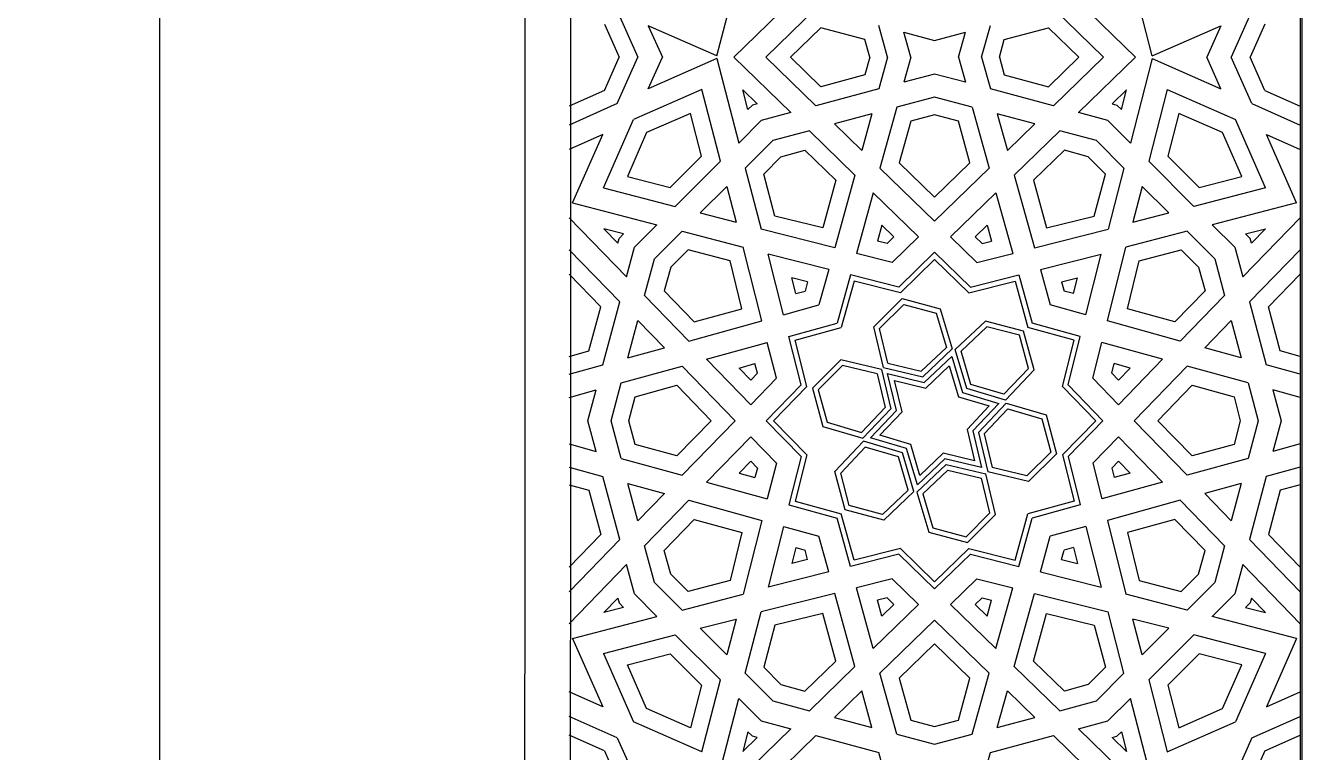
# Model space of a CAD drawing. Header units: inches. Extents: x 13054 to 48691, y 5623 to 20391.
# Drawn here: x 48440.48 to 48454.45, y 18857.53 to 18865.49 of the extents above; entities that cross this region are included whole.
import ezdxf

# ---------------------------------------------------------------- set-up
doc = ezdxf.new("R2010")
doc.units = ezdxf.units.IN
doc.header["$MEASUREMENT"] = 0

msp = doc.modelspace()

# ---------------------------------------------------------------- linework, layer by layer
at = {"transparency": 33554483}
for p, q in [((48454.449, 18888.521), (48454.424, 18793.508)), ((48441.946, 18876.024), (48441.924, 18793.511)), ((48454.424, 18873.095), (48454.424, 18865.141)), ((48454.424, 18873.095), (48454.424, 18865.141)), ((48448.041, 18865.156), (48448.281, 18866.08)), ((48452.806, 18865.156), (48452.567, 18866.08)), ((48446.952, 18865.647), (48447.178, 18865.141)), ((48448.226, 18865.141), (48448.85, 18865.747)), ((48448.577, 18865.141), (48449.124, 18865.673)), ((48452.271, 18865.141), (48451.723, 18865.673)), ((48452.621, 18865.141), (48451.998, 18865.747)), ((48453.895, 18865.647), (48453.669, 18865.141)), ((48446.81, 18865.504), (48446.972, 18865.141)), ((48454.037, 18865.504), (48453.875, 18865.141)), ((48447.291, 18865.486), (48447.445, 18865.141)), ((48448.041, 18865.156), (48447.291, 18865.486)), ((48449.179, 18865.464), (48448.846, 18865.141)), ((48449.661, 18865.335), (48449.179, 18865.464)), ((48449.909, 18865.141), (48449.813, 18865.489)), ((48450.087, 18865.415), (48450.424, 18865.325)), ((48450.163, 18865.141), (48450.087, 18865.415)), ((48450.424, 18865.325), (48450.76, 18865.415)), ((48450.684, 18865.141), (48450.76, 18865.415)), ((48450.938, 18865.141), (48451.034, 18865.489)), ((48451.186, 18865.335), (48451.669, 18865.464)), ((48451.669, 18865.464), (48452.001, 18865.141)), ((48452.806, 18865.156), (48453.556, 18865.486)), ((48453.556, 18865.486), (48453.402, 18865.141)), ((48449.715, 18865.141), (48449.661, 18865.335)), ((48451.133, 18865.141), (48451.186, 18865.335)), ((48446.81, 18864.778), (48446.972, 18865.141)), ((48446.952, 18864.636), (48447.178, 18865.141)), ((48446.972, 18865.142), (48446.972, 18865.141)), ((48447.178, 18865.142), (48447.178, 18865.141)), ((48447.291, 18864.796), (48447.445, 18865.141)), ((48448.041, 18865.126), (48447.291, 18864.796)), ((48447.445, 18865.142), (48447.445, 18865.141)), ((48448.041, 18865.126), (48448.281, 18864.202)), ((48448.226, 18865.141), (48448.227, 18865.142)), ((48448.226, 18865.141), (48448.85, 18864.535)), ((48448.577, 18865.141), (48448.578, 18865.142)), ((48448.577, 18865.141), (48449.124, 18864.609)), ((48448.847, 18865.142), (48448.846, 18865.141)), ((48449.179, 18864.818), (48448.846, 18865.141)), ((48449.715, 18865.141), (48449.661, 18864.947)), ((48449.909, 18865.141), (48449.813, 18864.794)), ((48449.909, 18865.141), (48449.909, 18865.142)), ((48450.163, 18865.141), (48450.087, 18864.867)), ((48450.163, 18865.141), (48450.162, 18865.142)), ((48450.684, 18865.141), (48450.685, 18865.142)), ((48450.684, 18865.141), (48450.76, 18864.867)), ((48450.938, 18865.141), (48450.938, 18865.142)), ((48450.938, 18865.141), (48451.034, 18864.794)), ((48451.133, 18865.141), (48451.186, 18864.947)), ((48451.669, 18864.818), (48452.001, 18865.141)), ((48452.271, 18865.141), (48451.723, 18864.609)), ((48452.621, 18865.141), (48451.998, 18864.535)), ((48452, 18865.142), (48452.001, 18865.141)), ((48452.271, 18865.141), (48452.27, 18865.142)), ((48452.806, 18865.126), (48452.567, 18864.202)), ((48452.621, 18865.141), (48452.62, 18865.142)), ((48452.806, 18865.126), (48453.556, 18864.796)), ((48453.402, 18865.142), (48453.402, 18865.141)), ((48453.556, 18864.796), (48453.402, 18865.141)), ((48453.67, 18865.142), (48453.669, 18865.141)), ((48453.895, 18864.636), (48453.669, 18865.141)), ((48453.875, 18865.142), (48453.875, 18865.141)), ((48454.037, 18864.778), (48453.875, 18865.141)), ((48454.424, 18865.141), (48454.424, 18857.187)), ((48454.424, 18865.141), (48454.424, 18857.187)), ((48449.661, 18864.947), (48449.179, 18864.818)), ((48450.424, 18864.957), (48450.087, 18864.867)), ((48450.76, 18864.867), (48450.424, 18864.957)), ((48451.186, 18864.947), (48451.669, 18864.818)), ((48446.81, 18864.778), (48446.424, 18864.605)), ((48447.877, 18864.787), (48447.13, 18864.458)), ((48448.08, 18864.002), (48447.877, 18864.787)), ((48448.38, 18864.567), (48448.324, 18864.784)), ((48448.324, 18864.784), (48448.482, 18864.631)), ((48449.813, 18864.794), (48449.124, 18864.609)), ((48450.424, 18864.704), (48450.011, 18864.594)), ((48450.836, 18864.594), (48450.424, 18864.704)), ((48451.723, 18864.609), (48451.034, 18864.794)), ((48452.523, 18864.784), (48452.366, 18864.631)), ((48452.467, 18864.567), (48452.523, 18864.784)), ((48452.97, 18864.787), (48452.767, 18864.002)), ((48452.97, 18864.787), (48453.718, 18864.458)), ((48454.037, 18864.778), (48454.424, 18864.605)), ((48446.952, 18864.636), (48446.424, 18864.399)), ((48447.751, 18864.526), (48447.272, 18864.316)), ((48447.872, 18864.059), (48447.751, 18864.526)), ((48448.43, 18864.617), (48448.38, 18864.567)), ((48448.482, 18864.631), (48448.43, 18864.617)), ((48448.85, 18864.535), (48448.527, 18864.449)), ((48449.737, 18864.521), (48449.328, 18864.411)), ((48449.737, 18864.521), (48449.627, 18864.121)), ((48450.011, 18864.594), (48449.826, 18863.927)), ((48450.836, 18864.594), (48451.021, 18863.927)), ((48451.519, 18864.411), (48451.11, 18864.521)), ((48451.11, 18864.521), (48451.22, 18864.121)), ((48452.32, 18864.449), (48451.998, 18864.535)), ((48452.366, 18864.631), (48452.417, 18864.617)), ((48452.417, 18864.617), (48452.467, 18864.567)), ((48453.097, 18864.526), (48452.976, 18864.059)), ((48453.575, 18864.316), (48453.097, 18864.526)), ((48453.895, 18864.636), (48454.424, 18864.399)), ((48446.801, 18863.711), (48447.13, 18864.458)), ((48448.527, 18864.449), (48448.281, 18864.202)), ((48449.328, 18864.411), (48449.627, 18864.121)), ((48450.163, 18864.44), (48450.037, 18863.984)), ((48450.424, 18864.51), (48450.163, 18864.44)), ((48450.684, 18864.44), (48450.424, 18864.51)), ((48450.81, 18863.984), (48450.684, 18864.44)), ((48451.519, 18864.411), (48451.22, 18864.121)), ((48452.567, 18864.202), (48452.32, 18864.449)), ((48454.046, 18863.711), (48453.718, 18864.458)), ((48446.792, 18864.297), (48446.424, 18864.132)), ((48446.462, 18863.546), (48446.792, 18864.297)), ((48447.272, 18864.316), (48447.062, 18863.837)), ((48449.054, 18864.337), (48448.654, 18864.23)), ((48449.054, 18864.337), (48449.552, 18863.852)), ((48451.794, 18864.337), (48451.295, 18863.852)), ((48452.194, 18864.23), (48451.794, 18864.337)), ((48453.786, 18863.837), (48453.575, 18864.316)), ((48454.055, 18864.297), (48454.424, 18864.132)), ((48454.385, 18863.546), (48454.055, 18864.297)), ((48448.654, 18864.23), (48448.352, 18863.928)), ((48448.742, 18864.052), (48449.002, 18864.124)), ((48449.002, 18864.124), (48449.342, 18863.795)), ((48451.845, 18864.124), (48451.505, 18863.795)), ((48452.105, 18864.052), (48451.845, 18864.124)), ((48452.496, 18863.928), (48452.194, 18864.23)), ((48447.529, 18863.716), (48447.872, 18864.059)), ((48447.586, 18863.508), (48448.08, 18864.002)), ((48448.554, 18863.86), (48448.742, 18864.052)), ((48450.037, 18863.984), (48450.424, 18863.608)), ((48450.424, 18863.608), (48450.81, 18863.984)), ((48452.294, 18863.86), (48452.105, 18864.052)), ((48453.261, 18863.508), (48452.767, 18864.002)), ((48452.976, 18864.059), (48453.318, 18863.716)), ((48447.062, 18863.837), (48447.529, 18863.716)), ((48448.352, 18863.928), (48448.525, 18863.258)), ((48448.676, 18863.403), (48448.554, 18863.86)), ((48449.552, 18863.852), (48449.331, 18863.054)), ((48449.826, 18863.927), (48450.424, 18863.346)), ((48451.021, 18863.927), (48450.424, 18863.346)), ((48451.295, 18863.852), (48451.516, 18863.054)), ((48452.171, 18863.403), (48452.294, 18863.86)), ((48452.496, 18863.928), (48452.322, 18863.258)), ((48453.318, 18863.716), (48453.786, 18863.837)), ((48446.801, 18863.711), (48447.586, 18863.508)), ((48447.86, 18863.437), (48448.151, 18863.728)), ((48448.151, 18863.728), (48448.253, 18863.335)), ((48449.342, 18863.795), (48449.2, 18863.275)), ((48451.505, 18863.795), (48451.648, 18863.275)), ((48452.696, 18863.728), (48452.594, 18863.335)), ((48452.987, 18863.437), (48452.696, 18863.728)), ((48454.046, 18863.711), (48453.261, 18863.508)), ((48446.462, 18863.546), (48447.385, 18863.307)), ((48449.752, 18863.658), (48449.568, 18862.994)), ((48449.752, 18863.658), (48450.248, 18863.176)), ((48451.095, 18863.658), (48450.599, 18863.176)), ((48451.095, 18863.658), (48451.279, 18862.994)), ((48454.385, 18863.546), (48453.462, 18863.307)), ((48447.86, 18863.437), (48448.253, 18863.335)), ((48449.2, 18863.275), (48448.676, 18863.403)), ((48451.648, 18863.275), (48452.171, 18863.403)), ((48452.594, 18863.335), (48452.987, 18863.437)), ((48446.424, 18863.385), (48447.053, 18862.738)), ((48447.02, 18863.208), (48446.803, 18863.264)), ((48446.803, 18863.264), (48446.957, 18863.106)), ((48447.139, 18863.061), (48447.385, 18863.307)), ((48449.848, 18863.303), (48449.8, 18863.129)), ((48449.848, 18863.303), (48449.979, 18863.176)), ((48450.999, 18863.303), (48450.868, 18863.176)), ((48450.999, 18863.303), (48451.047, 18863.129)), ((48453.462, 18863.307), (48453.708, 18863.061)), ((48454.424, 18863.385), (48453.795, 18862.738)), ((48453.827, 18863.208), (48454.044, 18863.264)), ((48454.044, 18863.264), (48453.89, 18863.106)), ((48446.957, 18863.106), (48446.971, 18863.158)), ((48446.971, 18863.158), (48447.02, 18863.208)), ((48447.358, 18862.934), (48447.66, 18863.236)), ((48447.66, 18863.236), (48448.33, 18863.063)), ((48449.331, 18863.054), (48448.525, 18863.258)), ((48449.904, 18863.103), (48449.8, 18863.129)), ((48449.979, 18863.176), (48449.904, 18863.103)), ((48450.248, 18863.176), (48449.96, 18862.895)), ((48450.599, 18863.176), (48450.887, 18862.895)), ((48450.868, 18863.176), (48450.943, 18863.103)), ((48450.943, 18863.103), (48451.047, 18863.129)), ((48451.516, 18863.054), (48452.322, 18863.258)), ((48453.187, 18863.236), (48452.517, 18863.063)), ((48453.187, 18863.236), (48453.489, 18862.934)), ((48453.877, 18863.158), (48453.827, 18863.208)), ((48453.89, 18863.106), (48453.877, 18863.158)), ((48446.424, 18863.035), (48446.979, 18862.464)), ((48447.053, 18862.738), (48447.139, 18863.061)), ((48447.727, 18863.034), (48447.536, 18862.845)), ((48448.185, 18862.912), (48447.727, 18863.034)), ((48448.534, 18862.257), (48448.33, 18863.063)), ((48448.769, 18862.322), (48448.601, 18862.987)), ((48449.266, 18862.819), (48448.601, 18862.987)), ((48449.96, 18862.895), (48449.568, 18862.994)), ((48450.424, 18863.006), (48450.032, 18862.625)), ((48450.424, 18863.006), (48450.815, 18862.625)), ((48450.887, 18862.895), (48451.279, 18862.994)), ((48451.581, 18862.819), (48452.246, 18862.987)), ((48452.078, 18862.322), (48452.246, 18862.987)), ((48452.314, 18862.257), (48452.517, 18863.063)), ((48452.662, 18862.912), (48453.12, 18863.034)), ((48453.12, 18863.034), (48453.312, 18862.845)), ((48453.708, 18863.061), (48453.795, 18862.738)), ((48454.424, 18863.035), (48453.868, 18862.464)), ((48447.251, 18862.534), (48447.358, 18862.934)), ((48447.536, 18862.845), (48447.464, 18862.586)), ((48448.313, 18862.388), (48448.185, 18862.912)), ((48450.424, 18862.927), (48450.049, 18862.563)), ((48450.424, 18862.927), (48450.798, 18862.563)), ((48452.534, 18862.388), (48452.662, 18862.912)), ((48453.312, 18862.845), (48453.383, 18862.586)), ((48453.489, 18862.934), (48453.597, 18862.534)), ((48446.77, 18862.409), (48446.424, 18862.766)), ((48448.904, 18862.554), (48448.86, 18862.728)), ((48449.034, 18862.684), (48448.86, 18862.728)), ((48449.266, 18862.819), (48449.158, 18862.43)), ((48449.503, 18862.759), (48449.357, 18862.231)), ((48450.032, 18862.625), (48449.503, 18862.759)), ((48450.815, 18862.625), (48451.344, 18862.759)), ((48451.344, 18862.759), (48451.491, 18862.231)), ((48451.581, 18862.819), (48451.689, 18862.43)), ((48451.813, 18862.684), (48451.987, 18862.728)), ((48451.943, 18862.554), (48451.987, 18862.728)), ((48454.077, 18862.409), (48454.424, 18862.766)), ((48447.464, 18862.586), (48447.793, 18862.245)), ((48448.904, 18862.554), (48449.006, 18862.582)), ((48449.034, 18862.684), (48449.006, 18862.582)), ((48449.542, 18862.691), (48449.402, 18862.185)), ((48450.049, 18862.563), (48449.542, 18862.691)), ((48450.798, 18862.563), (48451.305, 18862.691)), ((48451.305, 18862.691), (48451.445, 18862.185)), ((48451.813, 18862.684), (48451.842, 18862.582)), ((48451.943, 18862.554), (48451.842, 18862.582)), ((48453.383, 18862.586), (48453.054, 18862.245)), ((48446.794, 18861.775), (48446.979, 18862.464)), ((48447.251, 18862.534), (48447.735, 18862.035)), ((48448.769, 18862.322), (48449.158, 18862.43)), ((48449.758, 18862.19), (48450.07, 18862.5)), ((48449.82, 18862.172), (48450.087, 18862.437)), ((48450.07, 18862.5), (48450.486, 18862.387)), ((48450.087, 18862.437), (48450.441, 18862.341)), ((48452.078, 18862.322), (48451.689, 18862.43)), ((48453.597, 18862.534), (48453.112, 18862.035)), ((48453.868, 18862.464), (48454.053, 18861.775)), ((48446.641, 18861.927), (48446.77, 18862.409)), ((48447.793, 18862.245), (48448.313, 18862.388)), ((48450.441, 18862.341), (48450.553, 18861.966)), ((48450.486, 18862.387), (48450.617, 18861.949)), ((48453.054, 18862.245), (48452.534, 18862.388)), ((48454.206, 18861.927), (48454.077, 18862.409)), ((48447.067, 18861.85), (48447.177, 18862.26)), ((48447.177, 18862.26), (48447.467, 18861.961)), ((48447.735, 18862.035), (48448.534, 18862.257)), ((48448.829, 18862.085), (48449.357, 18862.231)), ((48448.897, 18862.045), (48449.402, 18862.185)), ((48449.864, 18861.747), (48449.758, 18862.19)), ((48449.911, 18861.794), (48449.82, 18862.172)), ((48450.98, 18862.254), (48450.649, 18861.941)), ((48450.996, 18862.192), (48450.713, 18861.923)), ((48451.398, 18862.144), (48450.98, 18862.254)), ((48451.352, 18862.098), (48450.996, 18862.192)), ((48451.513, 18861.72), (48451.398, 18862.144)), ((48451.95, 18862.045), (48451.445, 18862.185)), ((48452.018, 18862.085), (48451.491, 18862.231)), ((48453.112, 18862.035), (48452.314, 18862.257)), ((48453.67, 18862.26), (48453.38, 18861.961)), ((48453.67, 18862.26), (48453.78, 18861.85)), ((48447.929, 18861.836), (48448.593, 18862.02)), ((48448.692, 18861.628), (48448.593, 18862.02)), ((48448.963, 18861.556), (48448.829, 18862.085)), ((48449.025, 18861.539), (48448.897, 18862.045)), ((48451.45, 18861.736), (48451.352, 18862.098)), ((48451.822, 18861.539), (48451.95, 18862.045)), ((48451.885, 18861.556), (48452.018, 18862.085)), ((48452.155, 18861.628), (48452.254, 18862.02)), ((48452.918, 18861.836), (48452.254, 18862.02)), ((48446.424, 18861.867), (48446.641, 18861.927)), ((48447.067, 18861.85), (48447.467, 18861.961)), ((48450.278, 18861.706), (48450.553, 18861.966)), ((48450.295, 18861.645), (48450.617, 18861.949)), ((48450.311, 18861.583), (48450.612, 18861.867)), ((48450.612, 18861.867), (48450.73, 18861.471)), ((48450.775, 18861.516), (48450.649, 18861.941)), ((48450.82, 18861.561), (48450.713, 18861.923)), ((48453.78, 18861.85), (48453.38, 18861.961)), ((48454.424, 18861.867), (48454.206, 18861.927)), ((48446.424, 18861.672), (48446.794, 18861.775)), ((48446.994, 18861.577), (48447.661, 18861.762)), ((48447.661, 18861.762), (48448.242, 18861.164)), ((48447.929, 18861.836), (48448.412, 18861.339)), ((48448.285, 18861.74), (48448.458, 18861.788)), ((48448.285, 18861.74), (48448.412, 18861.609)), ((48448.485, 18861.684), (48448.458, 18861.788)), ((48449.398, 18861.83), (48449.088, 18861.518)), ((48449.416, 18861.767), (48449.151, 18861.501)), ((48449.841, 18861.724), (48449.398, 18861.83)), ((48449.794, 18861.677), (48449.416, 18861.767)), ((48449.841, 18861.724), (48449.943, 18861.293)), ((48449.864, 18861.747), (48450.295, 18861.645)), ((48449.911, 18861.794), (48450.278, 18861.706)), ((48450.328, 18861.521), (48450.584, 18861.763)), ((48450.584, 18861.763), (48450.685, 18861.425)), ((48451.183, 18861.453), (48451.45, 18861.736)), ((48452.362, 18861.684), (48452.389, 18861.788)), ((48452.562, 18861.74), (48452.389, 18861.788)), ((48452.918, 18861.836), (48452.435, 18861.339)), ((48452.562, 18861.74), (48452.435, 18861.609)), ((48453.186, 18861.762), (48452.606, 18861.164)), ((48453.853, 18861.577), (48453.186, 18861.762)), ((48454.424, 18861.672), (48454.053, 18861.775)), ((48448.412, 18861.609), (48448.485, 18861.684)), ((48448.412, 18861.339), (48448.692, 18861.628)), ((48449.794, 18861.677), (48449.881, 18861.31)), ((48449.909, 18861.679), (48450.311, 18861.583)), ((48450.005, 18861.276), (48449.909, 18861.679)), ((48449.985, 18861.603), (48450.328, 18861.521)), ((48450.067, 18861.26), (48449.985, 18861.603)), ((48451.2, 18861.389), (48451.513, 18861.72)), ((48452.435, 18861.339), (48452.155, 18861.628)), ((48452.435, 18861.609), (48452.362, 18861.684)), ((48446.424, 18861.419), (48446.721, 18861.501)), ((48446.631, 18861.164), (48446.721, 18861.501)), ((48446.884, 18861.164), (48446.994, 18861.577)), ((48447.148, 18861.424), (48447.604, 18861.551)), ((48447.604, 18861.551), (48447.98, 18861.164)), ((48448.582, 18861.164), (48448.963, 18861.556)), ((48448.661, 18861.164), (48449.025, 18861.539)), ((48449.088, 18861.518), (48449.201, 18861.101)), ((48449.151, 18861.501), (48449.247, 18861.147)), ((48450.73, 18861.471), (48451.126, 18861.353)), ((48451.2, 18861.389), (48450.775, 18861.516)), ((48451.183, 18861.453), (48450.82, 18861.561)), ((48452.187, 18861.164), (48451.822, 18861.539)), ((48452.265, 18861.164), (48451.885, 18861.556)), ((48452.867, 18861.164), (48453.243, 18861.551)), ((48453.243, 18861.551), (48453.7, 18861.424)), ((48453.853, 18861.577), (48453.964, 18861.164)), ((48454.126, 18861.501), (48454.216, 18861.164)), ((48454.424, 18861.419), (48454.126, 18861.501)), ((48447.078, 18861.164), (48447.148, 18861.424)), ((48449.881, 18861.31), (48449.622, 18861.035)), ((48450.685, 18861.425), (48451.022, 18861.325)), ((48451.022, 18861.325), (48450.78, 18861.069)), ((48451.126, 18861.353), (48450.842, 18861.052)), ((48451.208, 18861.357), (48450.904, 18861.036)), ((48451.208, 18861.357), (48451.644, 18861.228)), ((48453.7, 18861.424), (48453.769, 18861.164)), ((48446.721, 18860.827), (48446.631, 18861.164)), ((48446.994, 18860.752), (48446.884, 18861.164)), ((48447.148, 18860.904), (48447.078, 18861.164)), ((48447.98, 18861.164), (48447.604, 18860.778)), ((48447.661, 18860.567), (48448.242, 18861.164)), ((48448.582, 18861.164), (48448.963, 18860.773)), ((48448.661, 18861.164), (48449.025, 18860.79)), ((48449.943, 18861.293), (48449.639, 18860.971)), ((48449.721, 18860.976), (48450.005, 18861.276)), ((48449.825, 18861.004), (48450.067, 18861.26)), ((48451.225, 18861.294), (48450.966, 18861.019)), ((48451.225, 18861.294), (48451.598, 18861.183)), ((48451.598, 18861.183), (48451.694, 18860.82)), ((48451.644, 18861.228), (48451.757, 18860.803)), ((48452.187, 18861.164), (48451.822, 18860.79)), ((48452.265, 18861.164), (48451.885, 18860.773)), ((48453.186, 18860.567), (48452.606, 18861.164)), ((48453.243, 18860.778), (48452.867, 18861.164)), ((48453.769, 18861.164), (48453.7, 18860.904)), ((48453.964, 18861.164), (48453.853, 18860.752)), ((48454.216, 18861.164), (48454.126, 18860.827)), ((48449.201, 18861.101), (48449.639, 18860.971)), ((48449.247, 18861.147), (48449.622, 18861.035)), ((48450.78, 18861.069), (48450.862, 18860.726)), ((48450.842, 18861.052), (48450.938, 18860.65)), ((48450.904, 18861.036), (48451.007, 18860.605)), ((48446.424, 18860.91), (48446.721, 18860.827)), ((48447.604, 18860.778), (48447.148, 18860.904)), ((48447.929, 18860.493), (48448.412, 18860.989)), ((48448.412, 18860.989), (48448.692, 18860.7)), ((48449.333, 18860.607), (48449.647, 18860.939)), ((48450.072, 18860.813), (48449.647, 18860.939)), ((48450.117, 18860.858), (48449.721, 18860.976)), ((48450.163, 18860.903), (48449.825, 18861.004)), ((48450.263, 18860.566), (48450.163, 18860.903)), ((48450.966, 18861.019), (48451.053, 18860.651)), ((48452.435, 18860.989), (48452.155, 18860.7)), ((48452.918, 18860.493), (48452.435, 18860.989)), ((48453.7, 18860.904), (48453.243, 18860.778)), ((48454.424, 18860.91), (48454.126, 18860.827)), ((48446.994, 18860.752), (48447.661, 18860.567)), ((48448.963, 18860.773), (48448.829, 18860.244)), ((48449.025, 18860.79), (48448.897, 18860.283)), ((48449.396, 18860.591), (48449.664, 18860.875)), ((48450.027, 18860.767), (48449.664, 18860.875)), ((48450.135, 18860.405), (48450.027, 18860.767)), ((48450.198, 18860.388), (48450.072, 18860.813)), ((48450.235, 18860.462), (48450.117, 18860.858)), ((48450.536, 18860.746), (48450.235, 18860.462)), ((48450.519, 18860.808), (48450.263, 18860.566)), ((48450.862, 18860.726), (48450.519, 18860.808)), ((48450.938, 18860.65), (48450.536, 18860.746)), ((48451.694, 18860.82), (48451.433, 18860.561)), ((48451.757, 18860.803), (48451.451, 18860.499)), ((48451.822, 18860.79), (48451.95, 18860.283)), ((48451.885, 18860.773), (48452.018, 18860.244)), ((48453.853, 18860.752), (48453.186, 18860.567)), ((48446.424, 18860.657), (48446.794, 18860.554)), ((48448.285, 18860.589), (48448.412, 18860.72)), ((48448.412, 18860.72), (48448.485, 18860.645)), ((48448.485, 18860.645), (48448.458, 18860.541)), ((48448.692, 18860.7), (48448.593, 18860.309)), ((48449.444, 18860.19), (48449.333, 18860.607)), ((48450.23, 18860.38), (48450.552, 18860.684)), ((48450.294, 18860.362), (48450.569, 18860.622)), ((48450.552, 18860.684), (48450.983, 18860.581)), ((48450.569, 18860.622), (48450.937, 18860.534)), ((48451.433, 18860.561), (48451.053, 18860.651)), ((48452.155, 18860.7), (48452.254, 18860.309)), ((48452.435, 18860.72), (48452.362, 18860.645)), ((48452.362, 18860.645), (48452.389, 18860.541)), ((48452.562, 18860.589), (48452.435, 18860.72)), ((48454.424, 18860.657), (48454.053, 18860.554)), ((48446.979, 18859.865), (48446.794, 18860.554)), ((48447.177, 18860.069), (48447.067, 18860.478)), ((48447.067, 18860.478), (48447.467, 18860.367)), ((48447.929, 18860.493), (48448.593, 18860.309)), ((48448.285, 18860.589), (48448.458, 18860.541)), ((48449.49, 18860.236), (48449.396, 18860.591)), ((48451.027, 18860.154), (48450.937, 18860.534)), ((48451.089, 18860.137), (48450.983, 18860.581)), ((48451.451, 18860.499), (48451.007, 18860.605)), ((48452.918, 18860.493), (48452.254, 18860.309)), ((48452.562, 18860.589), (48452.389, 18860.541)), ((48453.78, 18860.478), (48453.38, 18860.367)), ((48453.78, 18860.478), (48453.67, 18860.069)), ((48454.053, 18860.554), (48453.868, 18859.865)), ((48446.424, 18860.462), (48446.641, 18860.402)), ((48446.641, 18860.402), (48446.77, 18859.919)), ((48447.177, 18860.069), (48447.467, 18860.367)), ((48450.135, 18860.405), (48449.852, 18860.138)), ((48450.198, 18860.388), (48449.868, 18860.075)), ((48450.23, 18860.38), (48450.36, 18859.943)), ((48450.294, 18860.362), (48450.405, 18859.99)), ((48453.67, 18860.069), (48453.38, 18860.367)), ((48454.206, 18860.402), (48454.077, 18859.919)), ((48454.424, 18860.462), (48454.206, 18860.402)), ((48447.251, 18859.794), (48447.735, 18860.293)), ((48447.735, 18860.293), (48448.534, 18860.072)), ((48448.829, 18860.244), (48449.357, 18860.097)), ((48448.897, 18860.283), (48449.402, 18860.143)), ((48449.868, 18860.075), (48449.444, 18860.19)), ((48449.852, 18860.138), (48449.49, 18860.236)), ((48451.95, 18860.283), (48451.445, 18860.143)), ((48452.018, 18860.244), (48451.491, 18860.097)), ((48453.112, 18860.293), (48452.314, 18860.072)), ((48453.597, 18859.794), (48453.112, 18860.293)), ((48447.464, 18859.743), (48447.793, 18860.083)), ((48447.793, 18860.083), (48448.313, 18859.94)), ((48448.534, 18860.072), (48448.33, 18859.266)), ((48449.503, 18859.57), (48449.357, 18860.097)), ((48449.542, 18859.638), (48449.402, 18860.143)), ((48450.768, 18859.894), (48451.027, 18860.154)), ((48450.785, 18859.831), (48451.089, 18860.137)), ((48451.305, 18859.638), (48451.445, 18860.143)), ((48451.344, 18859.57), (48451.491, 18860.097)), ((48452.314, 18860.072), (48452.517, 18859.266)), ((48453.054, 18860.083), (48452.534, 18859.94)), ((48453.383, 18859.743), (48453.054, 18860.083)), ((48446.77, 18859.919), (48446.424, 18859.563)), ((48448.313, 18859.94), (48448.185, 18859.417)), ((48448.769, 18860.007), (48448.601, 18859.342)), ((48448.769, 18860.007), (48449.158, 18859.899)), ((48450.36, 18859.943), (48450.785, 18859.831)), ((48450.405, 18859.99), (48450.768, 18859.894)), ((48452.078, 18860.007), (48451.689, 18859.899)), ((48452.078, 18860.007), (48452.246, 18859.342)), ((48452.534, 18859.94), (48452.662, 18859.417)), ((48454.077, 18859.919), (48454.424, 18859.563)), ((48446.424, 18859.293), (48446.979, 18859.865)), ((48447.358, 18859.394), (48447.251, 18859.794)), ((48448.904, 18859.775), (48448.86, 18859.601)), ((48448.904, 18859.775), (48449.006, 18859.746)), ((48449.266, 18859.51), (48449.158, 18859.899)), ((48451.581, 18859.51), (48451.689, 18859.899)), ((48451.943, 18859.775), (48451.842, 18859.746)), ((48451.943, 18859.775), (48451.987, 18859.601)), ((48453.597, 18859.794), (48453.489, 18859.394)), ((48454.424, 18859.293), (48453.868, 18859.865)), ((48447.536, 18859.483), (48447.464, 18859.743)), ((48449.034, 18859.645), (48448.86, 18859.601)), ((48449.034, 18859.645), (48449.006, 18859.746)), ((48450.032, 18859.703), (48449.503, 18859.57)), ((48450.049, 18859.766), (48449.542, 18859.638)), ((48450.424, 18859.323), (48450.032, 18859.703)), ((48450.424, 18859.401), (48450.049, 18859.766)), ((48450.424, 18859.401), (48450.798, 18859.766)), ((48450.424, 18859.323), (48450.815, 18859.703)), ((48450.798, 18859.766), (48451.305, 18859.638)), ((48450.815, 18859.703), (48451.344, 18859.57)), ((48451.813, 18859.645), (48451.842, 18859.746)), ((48451.813, 18859.645), (48451.987, 18859.601)), ((48453.312, 18859.483), (48453.383, 18859.743)), ((48446.424, 18858.943), (48447.053, 18859.59)), ((48447.139, 18859.268), (48447.053, 18859.59)), ((48449.266, 18859.51), (48448.601, 18859.342)), ((48451.581, 18859.51), (48452.246, 18859.342)), ((48453.795, 18859.59), (48453.708, 18859.268)), ((48454.424, 18858.943), (48453.795, 18859.59)), ((48447.66, 18859.092), (48447.358, 18859.394)), ((48447.727, 18859.294), (48447.536, 18859.483)), ((48448.185, 18859.417), (48447.727, 18859.294)), ((48449.96, 18859.433), (48449.568, 18859.334)), ((48450.248, 18859.153), (48449.96, 18859.433)), ((48450.599, 18859.153), (48450.887, 18859.433)), ((48450.887, 18859.433), (48451.279, 18859.334)), ((48452.662, 18859.417), (48453.12, 18859.294)), ((48453.12, 18859.294), (48453.312, 18859.483)), ((48453.489, 18859.394), (48453.187, 18859.092)), ((48446.803, 18859.065), (48446.957, 18859.222)), ((48446.957, 18859.222), (48446.971, 18859.171)), ((48447.385, 18859.021), (48447.139, 18859.268)), ((48447.66, 18859.092), (48448.33, 18859.266)), ((48449.331, 18859.274), (48448.525, 18859.071)), ((48449.552, 18858.476), (48449.331, 18859.274)), ((48449.752, 18858.67), (48449.568, 18859.334)), ((48449.904, 18859.225), (48449.8, 18859.199)), ((48449.979, 18859.153), (48449.904, 18859.225)), ((48450.868, 18859.153), (48450.943, 18859.225)), ((48450.943, 18859.225), (48451.047, 18859.199)), ((48451.095, 18858.67), (48451.279, 18859.334)), ((48451.295, 18858.476), (48451.516, 18859.274)), ((48451.516, 18859.274), (48452.322, 18859.071)), ((48453.187, 18859.092), (48452.517, 18859.266)), ((48453.708, 18859.268), (48453.462, 18859.021)), ((48453.89, 18859.222), (48453.877, 18859.171)), ((48454.044, 18859.065), (48453.89, 18859.222)), ((48447.02, 18859.121), (48446.803, 18859.065)), ((48446.971, 18859.171), (48447.02, 18859.121)), ((48448.352, 18858.4), (48448.525, 18859.071)), ((48449.752, 18858.67), (48450.248, 18859.153)), ((48449.848, 18859.026), (48449.8, 18859.199)), ((48449.848, 18859.026), (48449.979, 18859.153)), ((48451.095, 18858.67), (48450.599, 18859.153)), ((48450.999, 18859.026), (48450.868, 18859.153)), ((48450.999, 18859.026), (48451.047, 18859.199)), ((48452.496, 18858.4), (48452.322, 18859.071)), ((48453.877, 18859.171), (48453.827, 18859.121)), ((48453.827, 18859.121), (48454.044, 18859.065)), ((48446.462, 18858.782), (48447.385, 18859.021)), ((48447.86, 18858.892), (48448.253, 18858.994)), ((48448.253, 18858.994), (48448.151, 18858.601)), ((48449.2, 18859.054), (48448.676, 18858.926)), ((48449.342, 18858.534), (48449.2, 18859.054)), ((48449.826, 18858.402), (48450.424, 18858.982)), ((48451.021, 18858.402), (48450.424, 18858.982)), ((48451.505, 18858.534), (48451.648, 18859.054)), ((48451.648, 18859.054), (48452.171, 18858.926)), ((48452.696, 18858.601), (48452.594, 18858.994)), ((48452.987, 18858.892), (48452.594, 18858.994)), ((48454.385, 18858.782), (48453.462, 18859.021)), ((48446.801, 18858.618), (48447.586, 18858.821)), ((48448.08, 18858.327), (48447.586, 18858.821)), ((48448.151, 18858.601), (48447.86, 18858.892)), ((48448.676, 18858.926), (48448.554, 18858.468)), ((48452.171, 18858.926), (48452.294, 18858.468)), ((48452.987, 18858.892), (48452.696, 18858.601)), ((48453.261, 18858.821), (48452.767, 18858.327)), ((48454.046, 18858.618), (48453.261, 18858.821)), ((48446.462, 18858.782), (48446.792, 18858.032)), ((48450.424, 18858.721), (48450.037, 18858.345)), ((48450.81, 18858.345), (48450.424, 18858.721)), ((48454.385, 18858.782), (48454.055, 18858.032)), ((48446.801, 18858.618), (48447.13, 18857.87)), ((48447.062, 18858.491), (48447.529, 18858.612)), ((48447.529, 18858.612), (48447.872, 18858.27)), ((48449.002, 18858.204), (48449.342, 18858.534)), ((48451.845, 18858.204), (48451.505, 18858.534)), ((48453.318, 18858.612), (48452.976, 18858.27)), ((48453.786, 18858.491), (48453.318, 18858.612)), ((48454.046, 18858.618), (48453.718, 18857.87)), ((48447.272, 18858.013), (48447.062, 18858.491)), ((48448.352, 18858.4), (48448.654, 18858.098)), ((48448.554, 18858.468), (48448.742, 18858.276)), ((48449.054, 18857.991), (48449.552, 18858.476)), ((48450.011, 18857.735), (48449.826, 18858.402)), ((48450.836, 18857.735), (48451.021, 18858.402)), ((48451.794, 18857.991), (48451.295, 18858.476)), ((48452.294, 18858.468), (48452.105, 18858.276)), ((48452.194, 18858.098), (48452.496, 18858.4)), ((48453.575, 18858.013), (48453.786, 18858.491)), ((48447.872, 18858.27), (48447.751, 18857.802)), ((48447.877, 18857.542), (48448.08, 18858.327)), ((48448.742, 18858.276), (48449.002, 18858.204)), ((48450.037, 18858.345), (48450.163, 18857.888)), ((48450.684, 18857.888), (48450.81, 18858.345)), ((48452.105, 18858.276), (48451.845, 18858.204)), ((48452.767, 18858.327), (48452.97, 18857.542)), ((48452.976, 18858.27), (48453.097, 18857.802)), ((48446.792, 18858.032), (48446.424, 18858.197)), ((48448.041, 18857.203), (48448.281, 18858.126)), ((48448.281, 18858.126), (48448.527, 18857.88)), ((48448.654, 18858.098), (48449.054, 18857.991)), ((48449.328, 18857.918), (48449.627, 18858.208)), ((48449.737, 18857.808), (48449.627, 18858.208)), ((48451.11, 18857.808), (48451.22, 18858.208)), ((48451.519, 18857.918), (48451.22, 18858.208)), ((48451.794, 18857.991), (48452.194, 18858.098)), ((48452.32, 18857.88), (48452.567, 18858.126)), ((48452.806, 18857.203), (48452.567, 18858.126)), ((48454.055, 18858.032), (48454.424, 18858.197)), ((48447.751, 18857.802), (48447.272, 18858.013)), ((48453.097, 18857.802), (48453.575, 18858.013)), ((48446.952, 18857.693), (48446.424, 18857.929)), ((48447.877, 18857.542), (48447.13, 18857.87)), ((48448.527, 18857.88), (48448.85, 18857.793)), ((48449.328, 18857.918), (48449.737, 18857.808)), ((48450.163, 18857.888), (48450.424, 18857.819)), ((48450.424, 18857.819), (48450.684, 18857.888)), ((48451.11, 18857.808), (48451.519, 18857.918)), ((48451.998, 18857.793), (48452.32, 18857.88)), ((48452.97, 18857.542), (48453.718, 18857.87)), ((48453.895, 18857.693), (48454.424, 18857.929)), ((48446.439, 18857.717), (48446.424, 18857.723)), ((48446.81, 18857.551), (48446.424, 18857.723)), ((48446.952, 18857.693), (48447.178, 18857.187)), ((48448.226, 18857.187), (48448.85, 18857.793)), ((48448.38, 18857.761), (48448.324, 18857.544)), ((48448.324, 18857.544), (48448.482, 18857.697)), ((48448.43, 18857.711), (48448.38, 18857.761)), ((48448.482, 18857.697), (48448.43, 18857.711)), ((48448.577, 18857.187), (48449.124, 18857.72)), ((48449.124, 18857.72), (48449.813, 18857.535)), ((48450.011, 18857.735), (48450.424, 18857.624)), ((48450.424, 18857.624), (48450.836, 18857.735)), ((48451.034, 18857.535), (48451.723, 18857.72)), ((48452.271, 18857.187), (48451.723, 18857.72)), ((48452.621, 18857.187), (48451.998, 18857.793)), ((48452.366, 18857.697), (48452.417, 18857.711)), ((48452.523, 18857.544), (48452.366, 18857.697)), ((48452.417, 18857.711), (48452.467, 18857.761)), ((48452.467, 18857.761), (48452.523, 18857.544)), ((48453.895, 18857.693), (48453.669, 18857.187)), ((48454.037, 18857.551), (48454.424, 18857.723)), ((48446.81, 18857.551), (48446.972, 18857.187)), ((48449.909, 18857.187), (48449.813, 18857.535)), ((48450.938, 18857.187), (48451.034, 18857.535)), ((48454.037, 18857.551), (48453.875, 18857.187))]:
    msp.add_line(p, q, dxfattribs=at)
for points in [[(48446.424, 18793.51), (48446.447, 18880.523)], [(48445.924, 18793.51), (48445.947, 18880.023), (48368.007, 18880.044), (48367.984, 18793.531)]]:
    msp.add_lwpolyline(points, dxfattribs=at)

doc.saveas('drawing.dxf')
